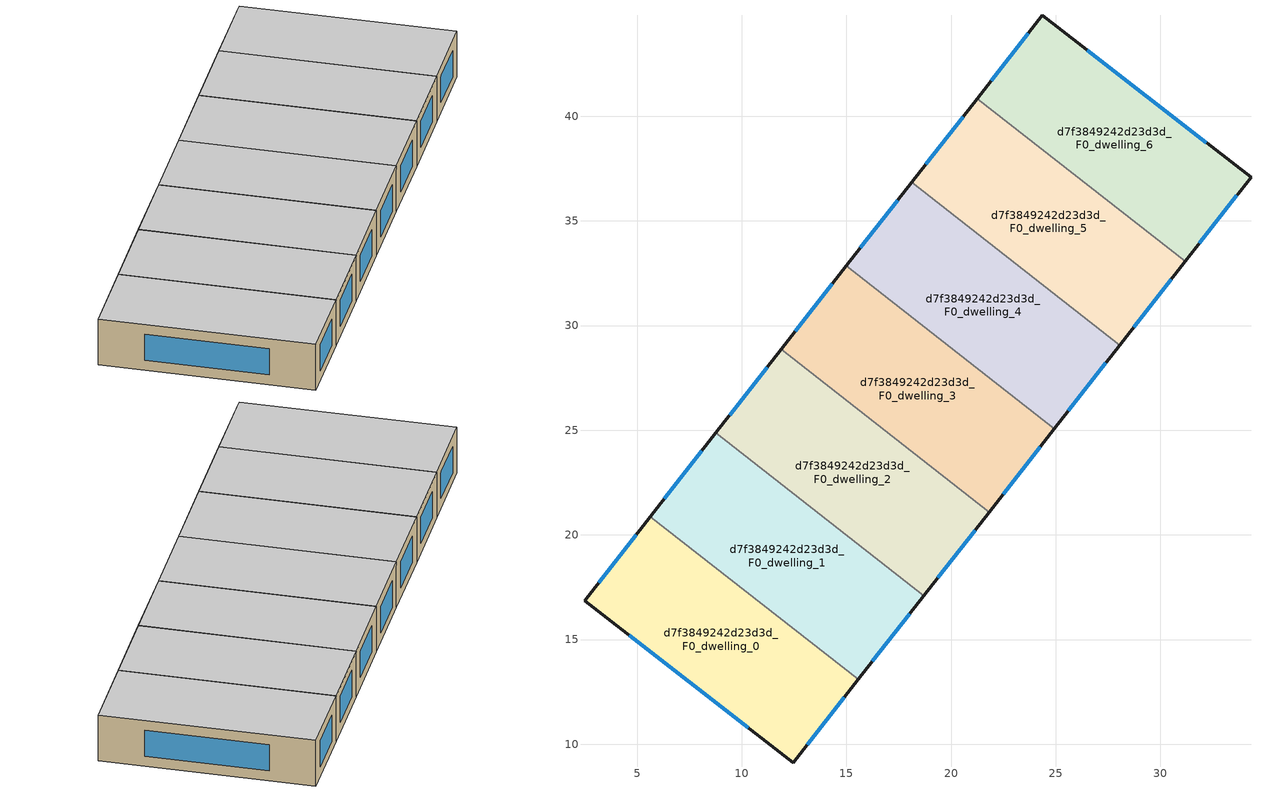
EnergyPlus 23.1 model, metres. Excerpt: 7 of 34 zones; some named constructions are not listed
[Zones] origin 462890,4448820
d7f3849242d23d3d_F0_dwelling_0
 floor ground (EU_floor_Construction): 15.56,13.1 12.45,9.12 2.49,16.86 5.63,20.87 z0
 wall outside (EU_wall_Construction): 5.63,20.87 2.49,16.86 12.45,9.12 15.56,13.1 z0:3
 wall to d7f3849242d23d3d_F0_dwelling_1 (EU_wall_Construction): 15.56,13.1 5.63,20.87 z0:3
 window (EU_Window_Construction): 4.62,15.2 10.32,10.78 / 4.95,20.01 3.16,17.72 / 13.12,9.97 14.9,12.25 z0.64:2.36
 ceiling to d7f3849242d23d3d_F1_dwelling_0 (EU_floor_Construction): 12.45,9.12 15.56,13.1 5.63,20.87 2.49,16.86 z3
d7f3849242d23d3d_F0_dwelling_1
 floor ground (EU_floor_Construction): 18.69,17.09 15.56,13.1 5.63,20.87 8.75,24.87 z0
 wall outside (EU_wall_Construction): 8.75,24.87 5.63,20.87 / 15.56,13.1 18.69,17.09 z0:3
 wall to d7f3849242d23d3d_F0_dwelling_2 (EU_wall_Construction): 18.69,17.09 8.75,24.87 z0:3
 window (EU_Window_Construction): 8.08,24.01 6.3,21.73 / 16.23,13.95 18.02,16.24 z0.64:2.36
 ceiling to d7f3849242d23d3d_F1_dwelling_1 (EU_floor_Construction): 15.56,13.1 18.69,17.09 8.75,24.87 5.63,20.87 z3
d7f3849242d23d3d_F0_dwelling_2
 floor ground (EU_floor_Construction): 21.81,21.08 18.69,17.09 8.75,24.87 11.88,28.86 z0
 wall outside (EU_wall_Construction): 11.88,28.86 8.75,24.87 / 18.69,17.09 21.81,21.08 z0:3
 wall to d7f3849242d23d3d_F0_dwelling_3 (EU_wall_Construction): 21.81,21.08 11.88,28.86 z0:3
 window (EU_Window_Construction): 11.21,28.01 9.42,25.72 / 19.36,17.95 21.14,20.23 z0.64:2.36
 ceiling to d7f3849242d23d3d_F1_dwelling_2 (EU_floor_Construction): 18.69,17.09 21.81,21.08 11.88,28.86 8.75,24.87 z3
d7f3849242d23d3d_F0_dwelling_3
 floor ground (EU_floor_Construction): 24.94,25.08 21.81,21.08 11.88,28.86 15,32.85 z0
 wall outside (EU_wall_Construction): 15,32.85 11.88,28.86 / 21.81,21.08 24.94,25.08 z0:3
 wall to d7f3849242d23d3d_F0_dwelling_4 (EU_wall_Construction): 24.94,25.08 15,32.85 z0:3
 window (EU_Window_Construction): 14.33,32 12.55,29.72 / 22.48,21.94 24.27,24.22 z0.64:2.36
 ceiling to d7f3849242d23d3d_F1_dwelling_3 (EU_floor_Construction): 21.81,21.08 24.94,25.08 15,32.85 11.88,28.86 z3
d7f3849242d23d3d_F0_dwelling_4
 floor ground (EU_floor_Construction): 28.06,29.07 24.94,25.08 15,32.85 18.13,36.85 z0
 wall outside (EU_wall_Construction): 18.13,36.85 15,32.85 / 24.94,25.08 28.06,29.07 z0:3
 wall to d7f3849242d23d3d_F0_dwelling_5 (EU_wall_Construction): 28.06,29.07 18.13,36.85 z0:3
 window (EU_Window_Construction): 17.46,35.99 15.67,33.71 / 25.61,25.93 27.39,28.22 z0.64:2.36
 ceiling to d7f3849242d23d3d_F1_dwelling_4 (EU_floor_Construction): 24.94,25.08 28.06,29.07 18.13,36.85 15,32.85 z3
d7f3849242d23d3d_F0_dwelling_5
 floor ground (EU_floor_Construction): 31.19,33.06 28.06,29.07 18.13,36.85 21.25,40.84 z0
 wall outside (EU_wall_Construction): 21.25,40.84 18.13,36.85 / 28.06,29.07 31.19,33.06 z0:3
 wall to d7f3849242d23d3d_F0_dwelling_6 (EU_wall_Construction): 31.19,33.06 21.25,40.84 z0:3
 window (EU_Window_Construction): 20.58,39.98 18.8,37.7 / 28.73,29.93 30.52,32.21 z0.64:2.36
 ceiling to d7f3849242d23d3d_F1_dwelling_5 (EU_floor_Construction): 28.06,29.07 31.19,33.06 21.25,40.84 18.13,36.85 z3
d7f3849242d23d3d_F0_dwelling_6
 floor ground (EU_floor_Construction): 34.33,37.08 31.19,33.06 21.25,40.84 24.36,44.82 z0
 wall outside (EU_wall_Construction): 31.19,33.06 34.33,37.08 24.36,44.82 21.25,40.84 z0:3
 window (EU_Window_Construction): 23.7,43.96 21.92,41.69 / 32.19,38.73 26.5,43.16 / 31.86,33.92 33.66,36.22 z0.64:2.36
 ceiling to d7f3849242d23d3d_F1_dwelling_6 (EU_floor_Construction): 31.19,33.06 34.33,37.08 24.36,44.82 21.25,40.84 z3
[HVACTEMPLATE:THERMOSTAT] Constant Heating Setpoint=20; Constant Cooling Setpoint=50
EU_HeatOnly_d7f3849242d23d3d_F0_dwelling_0; EU_HeatOnly_d7f3849242d23d3d_F0_dwelling_1; EU_HeatOnly_d7f3849242d23d3d_F0_dwelling_2; EU_HeatOnly_d7f3849242d23d3d_F0_dwelling_3; EU_HeatOnly_d7f3849242d23d3d_F0_dwelling_4; EU_HeatOnly_d7f3849242d23d3d_F0_dwelling_5; EU_HeatOnly_d7f3849242d23d3d_F0_dwelling_6; EU_HeatOnly_d7f3849242d23d3d_F1_dwelling_0; EU_HeatOnly_d7f3849242d23d3d_F1_dwelling_1; EU_HeatOnly_d7f3849242d23d3d_F1_dwelling_2; EU_HeatOnly_d7f3849242d23d3d_F1_dwelling_3; EU_HeatOnly_d7f3849242d23d3d_F1_dwelling_4; EU_HeatOnly_d7f3849242d23d3d_F1_dwelling_5; EU_HeatOnly_d7f3849242d23d3d_F1_dwelling_6; EU_HeatOnly_d7f3849242d23d3d_F2_dwelling_0; EU_HeatOnly_d7f3849242d23d3d_F2_dwelling_1; EU_HeatOnly_d7f3849242d23d3d_F2_dwelling_2; EU_HeatOnly_d7f3849242d23d3d_F2_dwelling_3; EU_HeatOnly_d7f3849242d23d3d_F2_dwelling_4; EU_HeatOnly_d7f3849242d23d3d_F2_dwelling_5; EU_HeatOnly_d7f3849242d23d3d_F2_dwelling_6; EU_HeatOnly_d7f3849242d23d3d_F3_dwelling_0; EU_HeatOnly_d7f3849242d23d3d_F3_dwelling_1; EU_HeatOnly_d7f3849242d23d3d_F3_dwelling_2; EU_HeatOnly_d7f3849242d23d3d_F3_dwelling_3; EU_HeatOnly_d7f3849242d23d3d_F3_dwelling_4; EU_HeatOnly_d7f3849242d23d3d_F3_dwelling_5; EU_HeatOnly_d7f3849242d23d3d_F3_dwelling_6; EU_HeatOnly_d7f3849242d23d3d_F4_dwelling_0; EU_HeatOnly_d7f3849242d23d3d_F4_dwelling_1; EU_HeatOnly_d7f3849242d23d3d_F4_dwelling_2; EU_HeatOnly_d7f3849242d23d3d_F4_dwelling_3; EU_HeatOnly_d7f3849242d23d3d_F4_dwelling_4; EU_HeatOnly_d7f3849242d23d3d_F4_dwelling_5
[SCHEDULE:CONSTANT]
Name | Hourly Value
EU_AlwaysOn | 1
EU_CoolingOff | 0
[SCHEDULE:FILE] Column Number=1; Rows to Skip at Top=0; Number of Hours of Data=8760; Column Separator=Comma; Interpolate to Timestep=No; Minutes per Item=60; Adjust Schedule for Daylight Savings=Yes
Name | File
EU_Step8_GainSchedule_d7f3849242d23d3d_F4_dwelling_2_f000 | ../../schedules/d7f3849242d23d3d/d7f3849242d23d3d_F4_dwelling_2_f000_gain.csv
EU_Step8_GainSchedule_d7f3849242d23d3d_F4_dwelling_3_f000 | ../../schedules/d7f3849242d23d3d/d7f3849242d23d3d_F4_dwelling_3_f000_gain.csv
EU_Step8_GainSchedule_d7f3849242d23d3d_F4_dwelling_4_f000 | ../../schedules/d7f3849242d23d3d/d7f3849242d23d3d_F4_dwelling_4_f000_gain.csv
EU_Step8_GainSchedule_d7f3849242d23d3d_F4_dwelling_5_f000 | ../../schedules/d7f3849242d23d3d/d7f3849242d23d3d_F4_dwelling_5_f000_gain.csv
